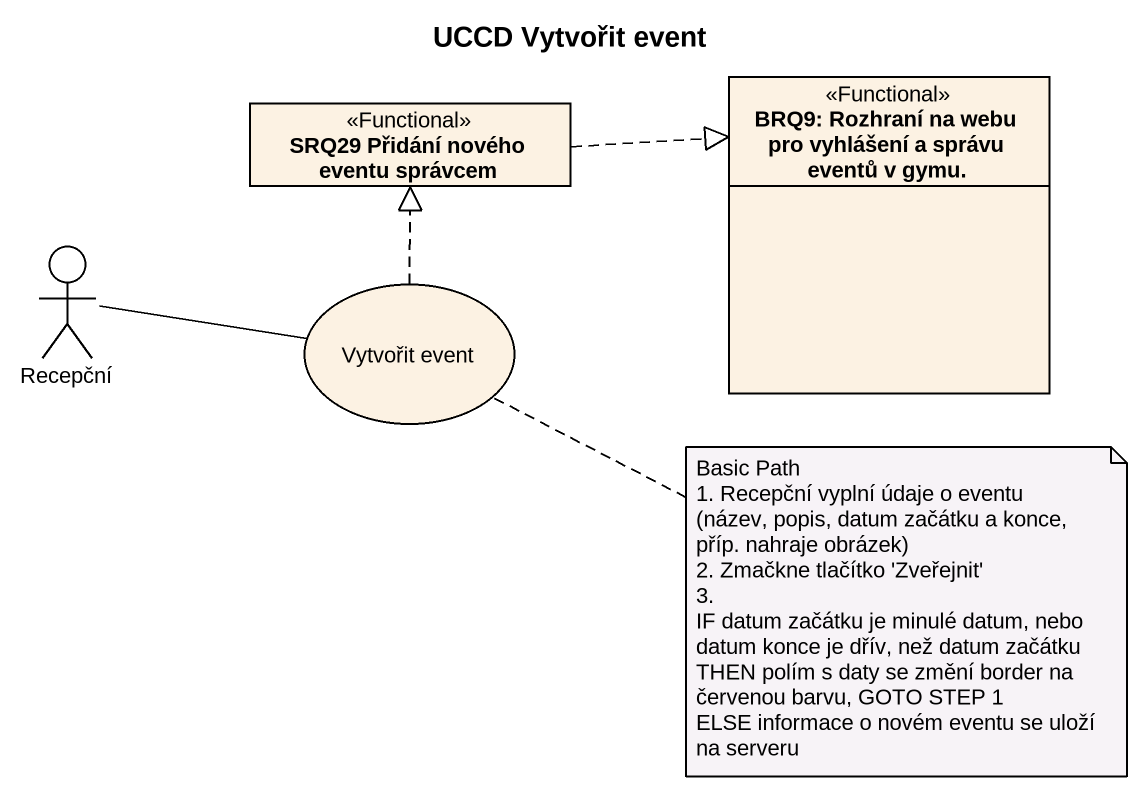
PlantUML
@startuml
title UCCD Vytvořit event
allowmixing
hide circle
hide empty members
class "BRQ9: Rozhraní na webu pro vyhlášení a správu eventů v gymu." as BRQ9_Rozhraní_na_webu_pro <<Functional>>
class "SRQ29 Přidání nového eventu správcem" as SRQ29_Přidání_nového_eventu <<Functional>>
actor Recepční
usecase "Vytvořit event" as Vytvořit_event
SRQ29_Přidání_nového_eventu .right.|> BRQ9_Rozhraní_na_webu_pro
Recepční -right- Vytvořit_event
Vytvořit_event .up.|> SRQ29_Přidání_nového_eventu
note right of Vytvořit_event
  Basic Path
  1. Recepční vyplní údaje o eventu (název, popis, datum začátku a konce, příp. nahraje obrázek)
  2. Zmačkne tlačítko 'Zveřejnit'
  3.
  IF datum začátku je minulé datum, nebo datum konce je dřív, než datum začátku
  THEN polím s daty se změní border na červenou barvu, GOTO STEP 1
  ELSE informace o novém eventu se uloží na serveru
end note
@enduml
